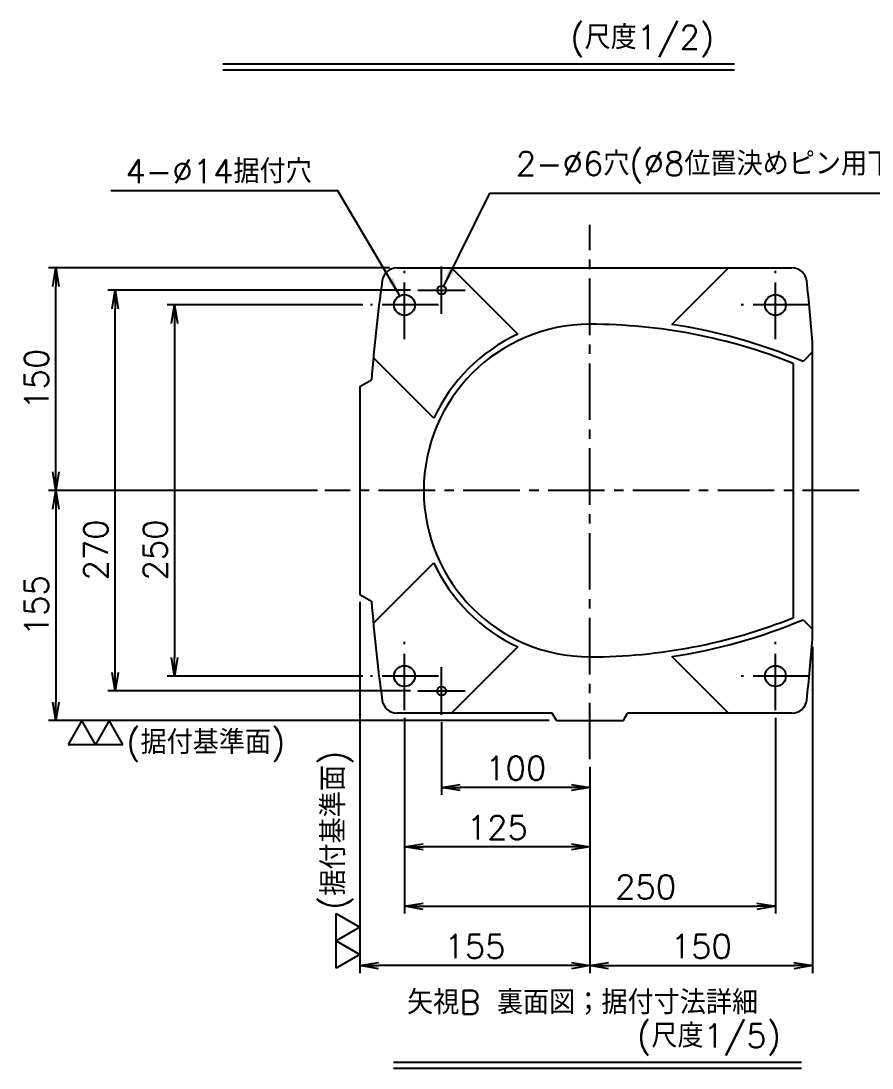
# Model space of a CAD drawing. Extents: x -7647 to -3756, y -5015 to -2358.
# Drawn here: x -7647 to -6500, y -4738 to -3327 of the extents above; entities that cross this region are included whole.
import ezdxf

# ---------------------------------------------------------------- set-up
doc = ezdxf.new("R2010")
doc.units = 0
doc.header["$LTSCALE"] = 4
doc.header["$MEASUREMENT"] = 0
doc.linetypes.add('CENTRE2', pattern=[28.575, 19.05, -3.175, 3.175, -3.175])
doc.layers.get('0').update_dxf_attribs({"linetype": 'CONTINUOUS'})
doc.layers.get('DEFPOINTS').update_dxf_attribs({"linetype": 'CONTINUOUS'})
for name, color, linetype in [('01', 7, 'CONTINUOUS'), ('01CENTER', 5, 'CENTRE2'), ('02', 5, 'CONTINUOUS')]:
    doc.layers.add(name, color=color, linetype=linetype)
doc.styles.add('BIGFONT', font='ROMANS.SHX', dxfattribs={"bigfont": 'bigfont'})
doc.styles.get("Standard").update_dxf_attribs({"font": 'romans.shx', "bigfont": 'bigfont.shx'})
doc.dimstyles.new('L-IN', dxfattribs={"dimscale": 10, "dimtxt": 3.2, "dimasz": 2.5, "dimexe": 1, "dimexo": 1, "dimgap": 1, "dimtad": 1, "dimdec": 0, "dimtxsty": 'BIGFONT', "dimblk": 'YA-IN', "dimblk1": 'OPEN', "dimblk2": 'OPEN', "dimsah": 1, "dimcen": 0, "dimclrd": 256, "dimclre": 256, "dimclrt": 256, "dimazin": 3, "dimtp": 0.1, "dimtm": 0.2, "dimtfac": 0.625, "dimtdec": 0, "dimtmove": 0, "dimatfit": 3, "dimtolj": 1})
doc.dimstyles.new('L-IN2', dxfattribs={"dimscale": 10, "dimtxt": 3.2, "dimasz": 2.5, "dimexe": 1, "dimexo": 1, "dimgap": 1, "dimtad": 1, "dimdec": 0, "dimlfac": 0.5, "dimtxsty": 'BIGFONT', "dimblk": 'YA-IN', "dimblk1": 'OPEN', "dimblk2": 'OPEN', "dimsah": 1, "dimcen": 0, "dimclrd": 256, "dimclre": 256, "dimclrt": 256, "dimazin": 3, "dimtp": 0.1, "dimtm": 0.2, "dimtfac": 0.625, "dimtdec": 0, "dimtmove": 0, "dimatfit": 3, "dimtolj": 1})

# ---------------------------------------------------------------- blocks, each defined once
blk = doc.blocks.new('YA-IN')
at = {"color": 0, "linetype": 'BYBLOCK'}
for p, q in [((0, 0), (-1, 0.167)), ((-1, -0.167), (0, 0)), ((0, 0), (-1, 0))]:
    blk.add_line(p, q, dxfattribs=at)
blk = doc.blocks.new('_OPEN')
at = {"color": 0, "linetype": 'BYBLOCK'}
for p, q in [((-1, 0.167), (0, 0)), ((0, 0), (-1, -0.167)), ((0, 0), (-1, 0))]:
    blk.add_line(p, q, dxfattribs=at)
blk = doc.blocks.new('*D48')
at = {"linetype": 'BYBLOCK'}
for p, q in [((-7247.3, -3960), (-7610, -3960)), ((-7600, -3985), (-7600, -4245)), ((-6935, -4270), (-7610, -4270))]:
    blk.add_line(p, q, dxfattribs=at)
at = {"layer": 'DEFPOINTS', "color": 0, "linetype": 'BYBLOCK'}
for p in [(-7237.3, -3960), (-7600, -4270), (-6925, -4270)]:
    blk.add_point(p, dxfattribs=at)
at = {"linetype": 'BYBLOCK', "xscale": 25, "yscale": 25, "zscale": 25}
for p, rotation in [((-7600, -3960), 90), ((-7600, -4270), 270)]:
    blk.add_blockref('_OPEN', p, dxfattribs=dict(at, rotation=rotation))
at = {"linetype": 'BYBLOCK', "insert": (-7626, -4115), "char_height": 32, "attachment_point": 5, "rotation": 90, "style": 'BIGFONT'}
blk.add_mtext('\\A1;155', dxfattribs=at)
blk = doc.blocks.new('*D45')
at = {"linetype": 'BYBLOCK'}
for p, q in [((-7186, -3710), (-7450, -3710)), ((-7440, -3735), (-7440, -4185)), ((-7186, -4210), (-7450, -4210))]:
    blk.add_line(p, q, dxfattribs=at)
at = {"layer": 'DEFPOINTS', "color": 0, "linetype": 'BYBLOCK'}
for p in [(-7176, -3710), (-7440, -4210), (-7176, -4210)]:
    blk.add_point(p, dxfattribs=at)
at = {"linetype": 'BYBLOCK', "xscale": 25, "yscale": 25, "zscale": 25}
for p, rotation in [((-7440, -3710), 90), ((-7440, -4210), 270)]:
    blk.add_blockref('_OPEN', p, dxfattribs=dict(at, rotation=rotation))
at = {"linetype": 'BYBLOCK', "insert": (-7466, -4040), "char_height": 32, "attachment_point": 5, "rotation": 90, "style": 'BIGFONT'}
blk.add_mtext('\\A1;250', dxfattribs=at)
blk = doc.blocks.new('*D47')
at = {"linetype": 'BYBLOCK'}
for p, q in [((-7122, -3690), (-7530, -3690)), ((-7520, -4205), (-7520, -3715)), ((-7122, -4230), (-7530, -4230))]:
    blk.add_line(p, q, dxfattribs=at)
at = {"layer": 'DEFPOINTS', "color": 0, "linetype": 'BYBLOCK'}
for p in [(-7520, -3690), (-7112, -3690), (-7112, -4230)]:
    blk.add_point(p, dxfattribs=at)
at = {"linetype": 'BYBLOCK', "xscale": 25, "yscale": 25, "zscale": 25}
for p, rotation in [((-7520, -3690), 90), ((-7520, -4230), 270)]:
    blk.add_blockref('_OPEN', p, dxfattribs=dict(at, rotation=rotation))
at = {"linetype": 'BYBLOCK', "insert": (-7546, -4040), "char_height": 32, "attachment_point": 5, "rotation": 90, "style": 'BIGFONT'}
blk.add_mtext('\\A1;270', dxfattribs=at)
blk = doc.blocks.new('*D46')
at = {"linetype": 'BYBLOCK'}
for p, q in [((-6580, -4170), (-6580, -4610)), ((-6880, -4332), (-6880, -4610)), ((-6855, -4600), (-6605, -4600))]:
    blk.add_line(p, q, dxfattribs=at)
at = {"layer": 'DEFPOINTS', "color": 0, "linetype": 'BYBLOCK'}
for p in [(-6580, -4160), (-6880, -4322), (-6580, -4600)]:
    blk.add_point(p, dxfattribs=at)
at = {"linetype": 'BYBLOCK', "xscale": 25, "yscale": 25, "zscale": 25, "rotation": 180}
blk.add_blockref('_OPEN', (-6880, -4600), dxfattribs=at)
at = {"linetype": 'BYBLOCK', "xscale": 25, "yscale": 25, "zscale": 25}
blk.add_blockref('_OPEN', (-6580, -4600), dxfattribs=at)
at = {"linetype": 'BYBLOCK', "insert": (-6730, -4574), "char_height": 32, "attachment_point": 5, "style": 'BIGFONT'}
blk.add_mtext('\\A1;150', dxfattribs=at)
blk = doc.blocks.new('*D41')
at = {"linetype": 'BYBLOCK'}
for p, q in [((-7210, 1934), (-7210, 1670)), ((-6710, 1934), (-6710, 1670)), ((-7185, 1680), (-6735, 1680))]:
    blk.add_line(p, q, dxfattribs=at)
at = {"layer": 'DEFPOINTS', "color": 0, "linetype": 'BYBLOCK'}
for p in [(-7210, 1944), (-6710, 1944), (-6710, 1680)]:
    blk.add_point(p, dxfattribs=at)
at = {"linetype": 'BYBLOCK', "xscale": 25, "yscale": 25, "zscale": 25, "rotation": 180}
blk.add_blockref('_OPEN', (-7210, 1680), dxfattribs=at)
at = {"linetype": 'BYBLOCK', "xscale": 25, "yscale": 25, "zscale": 25}
blk.add_blockref('_OPEN', (-6710, 1680), dxfattribs=at)
at = {"linetype": 'BYBLOCK', "insert": (-6885, 1706), "char_height": 32, "attachment_point": 5, "style": 'BIGFONT'}
blk.add_mtext('\\A1;250', dxfattribs=at)
blk = doc.blocks.new('*D44')
at = {"linetype": 'BYBLOCK'}
for p, q in [((-7270, 2090), (-7270, 1590)), ((-6960, 1868), (-6960, 1590)), ((-6985, 1600), (-7245, 1600))]:
    blk.add_line(p, q, dxfattribs=at)
at = {"layer": 'DEFPOINTS', "color": 0, "linetype": 'BYBLOCK'}
for p in [(-7270, 2100), (-6960, 1878), (-7270, 1600)]:
    blk.add_point(p, dxfattribs=at)
at = {"linetype": 'BYBLOCK', "xscale": 25, "yscale": 25, "zscale": 25, "rotation": 180}
blk.add_blockref('_OPEN', (-7270, 1600), dxfattribs=at)
at = {"linetype": 'BYBLOCK', "xscale": 25, "yscale": 25, "zscale": 25}
blk.add_blockref('_OPEN', (-6960, 1600), dxfattribs=at)
at = {"linetype": 'BYBLOCK', "insert": (-7115, 1626), "char_height": 32, "attachment_point": 5, "style": 'BIGFONT'}
blk.add_mtext('\\A1;155', dxfattribs=at)
blk = doc.blocks.new('*D43')
at = {"linetype": 'BYBLOCK'}
for p, q in [((-7210, 1934), (-7210, 1750)), ((-6960, 1868), (-6960, 1750)), ((-6985, 1760), (-7185, 1760))]:
    blk.add_line(p, q, dxfattribs=at)
at = {"layer": 'DEFPOINTS', "color": 0, "linetype": 'BYBLOCK'}
for p in [(-7210, 1944), (-6960, 1878), (-7210, 1760)]:
    blk.add_point(p, dxfattribs=at)
at = {"linetype": 'BYBLOCK', "xscale": 25, "yscale": 25, "zscale": 25, "rotation": 180}
blk.add_blockref('_OPEN', (-7210, 1760), dxfattribs=at)
at = {"linetype": 'BYBLOCK', "xscale": 25, "yscale": 25, "zscale": 25}
blk.add_blockref('_OPEN', (-6960, 1760), dxfattribs=at)
at = {"linetype": 'BYBLOCK', "insert": (-7085, 1786), "char_height": 32, "attachment_point": 5, "style": 'BIGFONT'}
blk.add_mtext('\\A1;125', dxfattribs=at)
blk = doc.blocks.new('*D42')
at = {"linetype": 'BYBLOCK'}
for p, q in [((-7160, 1928), (-7160, 1830)), ((-6960, 1868), (-6960, 1830)), ((-6985, 1840), (-7135, 1840))]:
    blk.add_line(p, q, dxfattribs=at)
at = {"layer": 'DEFPOINTS', "color": 0, "linetype": 'BYBLOCK'}
for p in [(-7160, 1938), (-6960, 1878), (-7160, 1840)]:
    blk.add_point(p, dxfattribs=at)
at = {"linetype": 'BYBLOCK', "xscale": 25, "yscale": 25, "zscale": 25, "rotation": 180}
blk.add_blockref('_OPEN', (-7160, 1840), dxfattribs=at)
at = {"linetype": 'BYBLOCK', "xscale": 25, "yscale": 25, "zscale": 25}
blk.add_blockref('_OPEN', (-6960, 1840), dxfattribs=at)
at = {"linetype": 'BYBLOCK', "insert": (-7060, 1866), "char_height": 32, "attachment_point": 5, "style": 'BIGFONT'}
blk.add_mtext('\\A1;100', dxfattribs=at)
blk = doc.blocks.new('*D49')
at = {"linetype": 'BYBLOCK'}
for p, q in [((-7150.1, -3660), (-7610, -3660)), ((-7600, -3935), (-7600, -3685)), ((-7247.3, -3960), (-7610, -3960))]:
    blk.add_line(p, q, dxfattribs=at)
at = {"layer": 'DEFPOINTS', "color": 0, "linetype": 'BYBLOCK'}
for p in [(-7600, -3660), (-7140.1, -3660), (-7237.3, -3960)]:
    blk.add_point(p, dxfattribs=at)
at = {"linetype": 'BYBLOCK', "xscale": 25, "yscale": 25, "zscale": 25}
for p, rotation in [((-7600, -3660), 90), ((-7600, -3960), 270)]:
    blk.add_blockref('_OPEN', p, dxfattribs=dict(at, rotation=rotation))
at = {"linetype": 'BYBLOCK', "insert": (-7626, -3810), "char_height": 32, "attachment_point": 5, "rotation": 90, "style": 'BIGFONT'}
blk.add_mtext('\\A1;150', dxfattribs=at)
blk = doc.blocks.new('SANKAKU2')
at = {"layer": '02'}
for p, q in [((0, 0), (-1.85, 3.2)), ((-1.85, 3.2), (1.85, 3.2)), ((1.85, 3.2), (0, 0)), ((3.7, 0), (1.85, 3.2)), ((1.85, 3.2), (5.54, 3.2)), ((5.54, 3.2), (3.7, 0))]:
    blk.add_line(p, q, dxfattribs=at)

msp = doc.modelspace()

# ---------------------------------------------------------------- linework, layer by layer
at = {"layer": '01'}
for p, q in [((-7140.10204, -3660), (-6607.72698, -3660)), ((-7066.86292, -3660), (-6977.41847, -3749.44445)), ((-6769.44246, -3736.30537), (-6693.13708, -3660)), ((-6580, -3768), (-6580, -3760)), ((-6580, -3773.13708), (-6592.84832, -3785.9854)), ((-6580, -4160), (-6580, -3768)), ((-7090.55555, -3862.58153), (-7171.98712, -3781.14997)), ((-6606, -3788.74968), (-6606, -4131.25032)), ((-7190, -3820), (-7174.4434, -3811.01839)), ((-7190, -3820), (-7190, -4100)), ((-7171.98712, -4138.85003), (-7090.55555, -4057.41847)), ((-7190, -4100), (-7174.4434, -4108.98161)), ((-6592.84832, -4134.0146), (-6580, -4146.86292)), ((-6977.41847, -4170.55555), (-7066.86292, -4260)), ((-6693.13708, -4260), (-6769.44246, -4183.69463)), ((-6930.7735, -4260), (-7140.10204, -4260)), ((-6925, -4270), (-6930.7735, -4260)), ((-6835, -4270), (-6829.2265, -4260)), ((-6607.72698, -4260), (-6829.2265, -4260)), ((-6925, -4270), (-6835, -4270))]:
    msp.add_line(p, q, dxfattribs=at)
for centre, radius in [((-7080, -3690), 6), ((-7130, -3710), 14), ((-6630, -3710), 14), ((-7130, -4210), 14), ((-6630, -4210), 14), ((-7080, -4230), 6)]:
    msp.add_circle(centre, radius, dxfattribs=at)
for centre, radius, start, end in [((-7140.10204, -3680), 20, 90, 171.87031522), ((-6607.72698, -3680), 20, 6.63988271, 90), ((-5180, -3960), 2000, 171.87031522, 175.72803436), ((-8574.44616, -3908.94462), 2000, 4.270903, 6.63988271), ((-6880, -3960), 224, 90, 270), ((-6880, -4474), 738, 68.20580809, 90), ((-6880, -4468), 740, 67.16722772, 81.40772183), ((-6880, -3960), 232, 114.82872865, 155.17127135), ((-6880, -3960), 232, 204.82872865, 245.17127135), ((-5180, -3960), 2000, 184.27196564, 188.12968478), ((-6880, -3446), 738, 270, 291.79419191), ((-6880, -3452), 740, 278.59227817, 292.83277228), ((-8574.44616, -4011.05538), 2000, 353.36011729, 355.729097), ((-7140.10204, -4240), 20, 188.12968478, 270), ((-6607.72698, -4240), 20, 270, 353.36011729)]:
    msp.add_arc(centre, radius, start, end, dxfattribs=at)
at = {"layer": '01CENTER'}
for p, q in [((-6880, -4322.03115), (-6880, -3602.03115)), ((-7130, -3756), (-7130, -3664)), ((-7080, -3722), (-7080, -3658)), ((-6630, -3756), (-6630, -3664)), ((-7112, -3690), (-7048, -3690)), ((-7084, -3710), (-7176, -3710)), ((-6584, -3710), (-6676, -3710)), ((-6517.29741, -3960), (-7237.29741, -3960)), ((-7130, -4256), (-7130, -4164)), ((-6630, -4256), (-6630, -4164)), ((-7080, -4262), (-7080, -4198)), ((-7084, -4210), (-7176, -4210)), ((-6584, -4210), (-6676, -4210)), ((-7112, -4230), (-7048, -4230))]:
    msp.add_line(p, q, dxfattribs=at)
at = {"layer": '02'}
for p, q in [((-7375, -3385), (-6685, -3385)), ((-7375, -3393), (-6685, -3393)), ((-7145, -4730), (-6595, -4730)), ((-7145, -4738), (-6595, -4738))]:
    msp.add_line(p, q, dxfattribs=at)

# ---------------------------------------------------------------- block references
at = {"layer": '02', "yscale": 10, "zscale": 10}
for p, xscale, rotation in [((-7565, -4270), -10, 180), ((-7190, -4585), 10, 90)]:
    msp.add_blockref('SANKAKU2', p, dxfattribs=dict(at, xscale=xscale, rotation=rotation))

# ---------------------------------------------------------------- texts
at = {"layer": '02', "style": 'BIGFONT'}
for s, p in [('(尺度1/2)', (-6906.50247, -3365.4453)), ('矢視B 裏面図；据付寸法詳細', (-7126.50247, -4665.4453)), ('(尺度1/5)', (-6816.50247, -4710.4453))]:
    msp.add_text(s, height=32, dxfattribs=at).set_placement(p)
at = {"layer": '02'}
msp.add_text('(据付基準面)', height=32, dxfattribs=at).set_placement((-7505, -4315))
msp.add_text('(据付基準面)', height=32, rotation=90, dxfattribs=at).set_placement((-7210, -4525))
at = {"layer": '02', "char_height": 32, "style": 'BIGFONT'}
for s, insert, attachment_point in [('\\A1;2-%%c6穴(%%c8位置決めピン用下穴)', (-6980, -3525), 4), ('\\A1;4-%%c14据付穴', (-7255, -3530), 6)]:
    msp.add_mtext(s, dxfattribs=dict(at, insert=insert, attachment_point=attachment_point))

# ---------------------------------------------------------------- dimensions: what is measured, and where the dimension line sits
at = {"layer": '02'}
for base, p2, picture, middle in [((-7600, -3660), (-7140.10204, -3660), '*D49', (-7626, -3810)), ((-7600, -4270), (-6925, -4270), '*D48', (-7626, -4115))]:
    dim = msp.add_linear_dim(base=base, p1=(-7237.29741, -3960), p2=p2, angle=90, dimstyle='L-IN2', dxfattribs=at)
    dim.commit()
    dim.dimension.update_dxf_attribs({"geometry": picture, "text_midpoint": middle})
for base, p1, p2, picture, middle in [((-7520, -3690), (-7112, -4230), (-7112, -3690), '*D47', (-7520, -4040)), ((-7440, -4210), (-7176, -3710), (-7176, -4210), '*D45', (-7440, -4040))]:
    dim = msp.add_linear_dim(base=base, p1=p1, p2=p2, angle=90, dimstyle='L-IN2', dxfattribs=at)
    dim.commit()
    dim.dimension.update_dxf_attribs({"geometry": picture, "text_midpoint": middle, "dimtype": 160})
for base, p2, picture, middle in [((-7190, -4600), (-7190, -4100), '*D44', (-7035, -4574)), ((-7130, -4440), (-7130, -4256), '*D43', (-7005, -4414)), ((-7080, -4360), (-7080, -4262), '*D42', (-6980, -4334))]:
    dim = msp.add_linear_dim(base=base, p1=(-6880, -4322.03115), p2=p2, dimstyle='L-IN2', dxfattribs=at)
    dim.commit()
    dim.dimension.update_dxf_attribs({"geometry": picture, "text_midpoint": middle, "insert": (80, -6200)})
dim = msp.add_linear_dim(base=(-6580, -4600), p1=(-6880, -4322.03115), p2=(-6580, -4160), dimstyle='L-IN2', dxfattribs=at)
dim.commit()
dim.dimension.update_dxf_attribs({"geometry": '*D46', "text_midpoint": (-6730, -4574)})
dim = msp.add_linear_dim(base=(-6630, -4520), p1=(-7130, -4256), p2=(-6630, -4256), dimstyle='L-IN2', dxfattribs=at)
dim.commit()
dim.dimension.update_dxf_attribs({"geometry": '*D41', "text_midpoint": (-6805, -4520), "dimtype": 160, "insert": (80, -6200)})

# ---------------------------------------------------------------- leaders
at = {"layer": '02', "annotation_type": 0, "has_hookline": 1}
for points, hookline_direction, text_width in [([(-7136.26099, -3697.47802), (-7220, -3556), (-7245, -3556)], 1, 270.62857), ([(-7077.17128, -3684.70866), (-7015, -3559.38095), (-6990, -3559.38095)], 0, 604.95238)]:
    msp.add_leader(points, dimstyle='L-IN', dxfattribs=dict(at, hookline_direction=hookline_direction, text_width=text_width))

doc.saveas('drawing.dxf')
